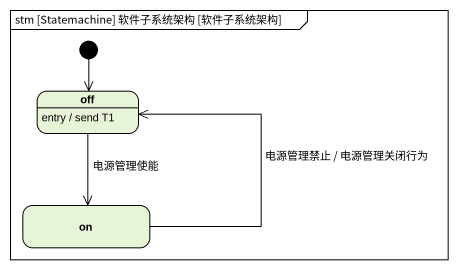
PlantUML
@startuml
mainframe stm [Statemachine] 软件子系统架构 [软件子系统架构]
hide empty description
state off
off : entry / send T1
state "on" as on_
[*] --> off
off --> on_ : 电源管理使能
on_ -up-> off : 电源管理禁止 / 电源管理关闭行为
@enduml
